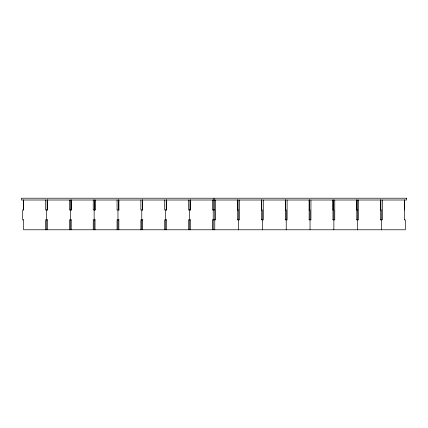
<?xml version="1.0" encoding="UTF-8"?>
<svg xmlns="http://www.w3.org/2000/svg" width="428" height="428" viewBox="0 0 428 428"><rect width="100%" height="100%" fill="white"/><g stroke="black" fill="none" stroke-linecap="round" stroke-linejoin="round"><path stroke-width="0.64" d="M23.722 209.929L22.689 209.929L22.689 219.853L23.722 219.853M47.54 209.929L45.614 209.929L45.614 200.01M71.353 209.929L69.432 209.929L69.432 200.01M95.171 209.929L93.245 209.929L93.245 200.01M118.989 209.929L117.063 209.929L117.063 200.01M142.808 209.929L140.882 209.929L140.882 200.01M166.626 209.929L164.7 209.929L164.7 200.01M190.439 209.929L188.518 209.929L188.518 200.01M237.561 209.929L238.589 209.929L238.589 229.777M261.374 209.929L262.407 209.929L262.407 229.777M285.192 209.929L286.225 209.929L286.225 229.777M309.011 209.929L310.043 209.929L310.043 229.777M332.829 209.929L333.861 209.929L333.861 229.777M356.647 209.929L357.674 209.929L357.674 229.777M380.46 209.929L381.492 209.929L381.492 229.777M47.54 219.853L45.614 219.853L45.614 229.777M71.353 219.853L69.432 219.853L69.432 229.777M95.171 219.853L93.245 219.853L93.245 229.777M118.989 219.853L117.063 219.853L117.063 229.777M142.808 219.853L140.882 219.853L140.882 229.777M166.626 219.853L164.7 219.853L164.7 229.777M190.439 219.853L188.518 219.853L188.518 229.777M237.561 219.853L239.482 219.853L239.482 200.01M261.374 219.853L263.3 219.853L263.3 200.01M285.192 219.853L287.118 219.853L287.118 200.01M309.011 219.853L310.937 219.853L310.937 200.01M332.829 219.853L334.755 219.853L334.755 200.01M356.647 219.853L358.568 219.853L358.568 200.01M380.46 219.853L382.386 219.853L382.386 200.01M404.278 219.853L405.311 219.853L405.311 229.777L23.583 229.777L23.583 219.853M404.535 200.01L404.535 209.929M404.417 200.01L404.417 219.853M380.84 200.01L380.84 209.929M380.722 200.01L380.722 209.929M380.599 200.01L380.599 219.853M357.022 200.01L357.022 209.929M356.904 200.01L356.904 209.929M356.781 200.01L356.781 219.853M333.203 200.01L333.203 209.929M333.086 200.01L333.086 209.929M332.968 200.01L332.968 219.853M309.39 200.01L309.39 209.929M309.267 200.01L309.267 209.929M309.15 200.01L309.15 219.853M285.572 200.01L285.572 209.929M285.449 200.01L285.449 209.929M285.332 200.01L285.332 219.853M261.754 200.01L261.754 209.929M261.636 200.01L261.636 209.929M261.513 200.01L261.513 219.853M237.936 200.01L237.936 209.929M237.818 200.01L237.818 209.929M237.695 200.01L237.695 219.853M215.669 200.01L215.669 219.853L212.331 219.853L212.331 229.777M214.776 229.777L214.776 209.929L212.331 209.929L212.331 200.01M214.118 200.01L214.118 209.929M214 198.223L214 200.01M213.882 200.01L213.882 209.929M213.224 209.929L213.224 229.777M190.305 200.01L190.305 209.929M190.305 219.853L190.305 229.777M190.182 200.01L190.182 209.929M190.064 200.01L190.064 209.929M189.411 209.929L189.411 229.777M166.487 200.01L166.487 209.929M166.487 219.853L166.487 229.777M166.364 200.01L166.364 209.929M166.246 200.01L166.246 209.929M165.593 209.929L165.593 229.777M142.668 200.01L142.668 209.929M142.668 219.853L142.668 229.777M142.551 200.01L142.551 209.929M142.428 200.01L142.428 209.929M141.775 209.929L141.775 229.777M118.85 200.01L118.85 209.929M118.85 219.853L118.85 229.777M118.733 200.01L118.733 209.929M118.609 200.01L118.609 209.929M117.957 209.929L117.957 229.777M95.032 200.01L95.032 209.929M95.032 219.853L95.032 229.777M94.914 200.01L94.914 209.929M94.797 200.01L94.797 209.929M94.139 209.929L94.139 229.777M71.219 200.01L71.219 209.929M71.219 219.853L71.219 229.777M71.096 200.01L71.096 209.929M70.978 200.01L70.978 209.929M70.326 209.929L70.326 229.777M47.401 200.01L47.401 209.929M47.401 219.853L47.401 229.777M47.278 200.01L47.278 209.929M47.16 200.01L47.16 209.929M46.508 209.929L46.508 229.777M23.583 200.01L23.583 209.929M23.465 200.01L23.465 209.929M406.6 198.223L21.4 198.223L21.4 200.01L406.6 200.01L406.6 198.223"/></g></svg>
